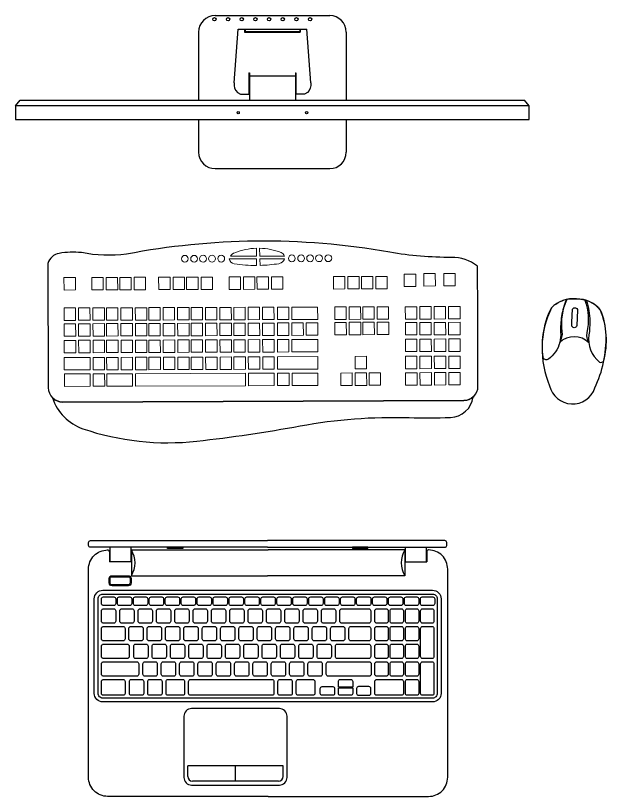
# Model space of a CAD drawing. Header units: millimetres. Extents: x 333458 to 334656, y 233246 to 234065.
# Drawn here: x 333458 to 334077, y 233247 to 234064 of the extents above; entities that cross this region are included whole.
import ezdxf

# ---------------------------------------------------------------- set-up
doc = ezdxf.new("R2010")
doc.units = ezdxf.units.MM

# ---------------------------------------------------------------- blocks, each defined once
blk = doc.blocks.new('Dell S2340T 23-Inch 10-point Multi-Touch Monitor')
at = {"color": 0}
for p, q in [((-40.1, -70.4), (-35.99, -14.31)), ((-29.18, -14.31), (-29.18, -17.17)), ((-28.61, -14.31), (-28.61, -16.59)), ((28.61, -14.31), (28.61, -16.59)), ((29.18, -14.31), (29.18, -17.17)), ((40.1, -70.4), (35.99, -14.31)), ((-77.25, -17.17), (-77.25, -88.7)), ((77.25, -17.17), (77.25, -88.7)), ((-24.61, -60.08), (-24.61, -82.1)), ((-24.61, -60.08), (-24.03, -60.08)), ((-24.03, -60.08), (-24.03, -88.7)), ((-24.03, -62.95), (24.03, -62.95)), ((24.03, -60.08), (24.03, -88.7)), ((24.03, -60.08), (24.61, -60.08)), ((24.61, -60.08), (24.61, -82.1)), ((-268.95, -94.42), (-264.15, -88.7)), ((-264.15, -88.7), (264.15, -88.7)), ((268.95, -94.42), (264.15, -88.7)), ((-77.25, -108.72), (-77.25, -143.06)), ((77.25, -108.72), (77.25, -143.06))]:
    blk.add_line(p, q, dxfattribs=at)
for points in [[(-60.08, 0), (60.08, 0)], [(-35.99, -14.31), (35.99, -14.31)], [(-29.18, -17.17), (29.18, -17.17)], [(-28.61, -16.59), (28.61, -16.59)], [(-268.95, -108.72), (268.95, -108.72), (268.95, -94.42), (-268.95, -94.42), (-268.95, -108.72)], [(-60.08, -160.23), (60.08, -160.23)]]:
    blk.add_lwpolyline(points, dxfattribs=at)
for points in [[(-40.1, -70.4, 0.263666), (-36.56, -80.43), (-33.57, -82.1), (-24.61, -82.1)], [(40.1, -70.4, -0.263666), (36.56, -80.43), (33.57, -82.1), (24.61, -82.1)]]:
    blk.add_lwpolyline(points, format="xyb", dxfattribs=at)
for centre, radius in [((-60.71, -3.79), 1.73), ((-46.41, -3.79), 1.73), ((-32.1, -3.79), 1.73), ((-17.8, -3.79), 1.73), ((-3.49, -3.79), 1.73), ((10.81, -3.79), 1.73), ((25.12, -3.79), 1.73), ((39.43, -3.79), 1.73), ((-35.81, -101.57), 1.14), ((35.81, -101.57), 1.14)]:
    blk.add_circle(centre, radius, dxfattribs=at)
for centre, start, end in [((-60.08, -17.17), 90, 180), ((60.08, -17.17), 0, 90), ((-60.08, -143.06), 180, 270), ((60.08, -143.06), 270, 0)]:
    blk.add_arc(centre, 17.17, start, end, dxfattribs=at)
blk = doc.blocks.new('keyboard_top')
at = {"color": 0}
for points in [[(232.69, -75.85), (232.51, -26.06, 0.165941), (205.23, -16.99, -0.04592), (140.56, -11.55, 0.046884), (0, 0, 0.043941), (-135.11, -13.61, -0.081459), (-182.32, -11.98, 0.073722), (-205.64, -12.82, 0.278236), (-217.5, -23.34), (-217.02, -153.58, 0.414214), (-202.01, -168.49), (218.06, -166.95, 0.414214), (232.97, -151.93)], [(218.06, -166.95), (-202.01, -168.49, -0.198912), (-212.6, -164.15, 0.237087), (-180.85, -196.41, 0.110077), (-61.49, -209.41, 0.017919), (46.82, -193.42, -0.053396), (160.8, -184.77, 0.017301), (204.15, -184.61, 0.36209), (228.02, -163.11, -0.184401), (218.06, -166.95)]]:
    blk.add_lwpolyline(points, format="xyb", close=True, dxfattribs=at)
at = {"color": 0, "lineweight": 0}
for points in [[(-26.35, -15.86, -0.157731), (-21.73, -12.05, -0.08747), (0.94, -7.41, -0.08747)], [(4.33, -7.41, -0.086643), (26.82, -11.88, -0.237073), (30.24, -15.66)], [(1.01, -25.42, -0.037715), (-22.26, -23.74, -0.328345), (-27.53, -18.51)], [(30.31, -18.43, -0.11266), (29.22, -20.71, -0.188542), (24.29, -23.57, -0.031584), (4.83, -25.36, -0.031584)]]:
    blk.add_lwpolyline(points, format="xyb", dxfattribs=at)
for points in [[(0.94, -7.41), (0.97, -15.76)], [(4.33, -7.41), (4.56, -15.75)], [(-26.35, -15.86), (0.97, -15.76)], [(4.56, -15.75), (30.25, -15.66)], [(-27.53, -18.51), (0.98, -18.47)], [(0.98, -18.47), (1.01, -25.42)], [(4.64, -18.46), (30.31, -18.43)], [(4.64, -18.46), (4.83, -25.36)], [(-200.57, -38.14), (-188.57, -38.1)], [(-200.57, -38.14), (-200.52, -51.14)], [(-188.57, -38.1), (-188.52, -51.1)], [(-171.48, -38.03), (-159.48, -37.99)], [(-171.48, -38.03), (-171.44, -51.03)], [(-159.48, -37.99), (-159.44, -50.99)], [(-156.4, -37.98), (-144.4, -37.93)], [(-156.4, -37.98), (-156.35, -50.98)], [(-144.4, -37.93), (-144.35, -50.93)], [(-142.19, -37.93), (-130.19, -37.88)], [(-142.19, -37.93), (-142.15, -50.93)], [(-130.19, -37.88), (-130.15, -50.88)], [(-127.11, -37.87), (-115.11, -37.83)], [(-127.11, -37.87), (-127.06, -50.87)], [(-115.11, -37.83), (-115.06, -50.83)], [(-101.46, -37.78), (-89.46, -37.73)], [(-101.46, -37.78), (-101.42, -50.78)], [(-89.46, -37.73), (-89.42, -50.73)], [(-86.38, -37.72), (-74.38, -37.68)], [(-86.38, -37.72), (-86.33, -50.72)], [(-74.38, -37.68), (-74.33, -50.68)], [(-72.17, -37.67), (-60.17, -37.62)], [(-72.17, -37.67), (-72.13, -50.67)], [(-60.17, -37.62), (-60.13, -50.62)], [(-57.09, -37.61), (-45.09, -37.57)], [(-57.09, -37.61), (-57.04, -50.61)], [(-45.09, -37.57), (-45.04, -50.57)], [(-27.77, -37.51), (-15.77, -37.46)], [(-27.77, -37.51), (-27.73, -50.51)], [(-15.77, -37.46), (-15.73, -50.46)], [(-12.69, -37.45), (-0.69, -37.41)], [(-12.69, -37.45), (-12.64, -50.45)], [(-0.69, -37.41), (-0.64, -50.41)], [(1.52, -37.4), (13.52, -37.35)], [(1.52, -37.4), (1.56, -50.4)], [(13.52, -37.35), (13.56, -50.35)], [(16.6, -37.34), (28.6, -37.3)], [(16.6, -37.34), (16.65, -50.34)], [(28.6, -37.3), (28.65, -50.3)], [(81.55, -37.1), (93.55, -37.06)], [(81.55, -37.1), (81.6, -50.1)], [(93.55, -37.06), (93.6, -50.06)], [(96.64, -37.05), (108.64, -37.01)], [(96.64, -37.05), (96.69, -50.05)], [(108.64, -37.01), (108.69, -50.01)], [(110.84, -37), (122.84, -36.95)], [(110.84, -37), (110.89, -50)], [(122.84, -36.95), (122.89, -49.95)], [(125.93, -36.94), (137.93, -36.9)], [(125.93, -36.94), (125.98, -49.94)], [(137.93, -36.9), (137.98, -49.9)], [(155.76, -34.62), (167.76, -34.58)], [(155.76, -34.62), (155.81, -47.62)], [(167.76, -34.58), (167.81, -47.58)], [(176.28, -33.99), (188.28, -33.95)], [(176.28, -33.99), (176.33, -46.99)], [(188.28, -33.95), (188.33, -46.95)], [(197.16, -33.9), (209.16, -33.85)], [(197.16, -33.9), (197.21, -46.9)], [(209.16, -33.85), (209.21, -46.85)], [(155.81, -47.62), (167.81, -47.58)], [(176.33, -46.99), (188.33, -46.95)], [(197.21, -46.9), (209.21, -46.85)], [(-200.52, -51.14), (-188.52, -51.1)], [(-171.44, -51.03), (-159.44, -50.99)], [(-156.35, -50.98), (-144.35, -50.93)], [(-142.15, -50.93), (-130.15, -50.88)], [(-127.06, -50.87), (-115.06, -50.83)], [(-101.42, -50.78), (-89.42, -50.73)], [(-86.33, -50.72), (-74.33, -50.68)], [(-72.13, -50.67), (-60.13, -50.62)], [(-57.04, -50.61), (-45.04, -50.57)], [(-27.73, -50.51), (-15.73, -50.46)], [(-12.64, -50.45), (-0.64, -50.41)], [(1.56, -50.4), (13.56, -50.35)], [(16.65, -50.34), (28.65, -50.3)], [(81.6, -50.1), (93.6, -50.06)], [(96.69, -50.05), (108.69, -50.01)], [(110.89, -50), (122.89, -49.95)], [(125.98, -49.94), (137.98, -49.9)], [(-200.46, -69.95), (-188.46, -69.91)], [(-200.46, -69.95), (-200.41, -82.95)], [(-188.46, -69.91), (-188.41, -82.91)], [(-185.37, -69.9), (-173.37, -69.85)], [(-185.37, -69.9), (-185.32, -82.9)], [(-173.37, -69.85), (-173.32, -82.85)], [(-170.28, -69.84), (-158.28, -69.8)], [(-170.28, -69.84), (-170.23, -82.84)], [(-158.28, -69.8), (-158.23, -82.8)], [(-156.08, -69.79), (-144.08, -69.75)], [(-156.08, -69.79), (-156.03, -82.79)], [(-144.08, -69.75), (-144.03, -82.75)], [(-140.99, -69.74), (-128.99, -69.69)], [(-140.99, -69.74), (-140.94, -82.74)], [(-128.99, -69.69), (-128.94, -82.69)], [(-125.9, -69.68), (-113.9, -69.64)], [(-125.9, -69.68), (-125.85, -82.68)], [(-113.9, -69.64), (-113.85, -82.64)], [(-111.81, -69.63), (-99.81, -69.59)], [(-111.81, -69.63), (-111.77, -82.63)], [(-99.81, -69.59), (-99.77, -82.59)], [(-96.73, -69.57), (-84.73, -69.53)], [(-96.73, -69.57), (-96.68, -82.57)], [(-84.73, -69.53), (-84.68, -82.53)], [(-81.64, -69.52), (-69.64, -69.47)], [(-81.64, -69.52), (-81.59, -82.52)], [(-69.64, -69.47), (-69.59, -82.47)], [(-67.52, -69.47), (-55.52, -69.42)], [(-67.52, -69.47), (-67.47, -82.47)], [(-55.52, -69.42), (-55.47, -82.42)], [(-52.43, -69.41), (-40.43, -69.37)], [(-52.43, -69.41), (-52.38, -82.41)], [(-40.43, -69.37), (-40.38, -82.37)], [(-37.34, -69.36), (-25.34, -69.31)], [(-37.34, -69.36), (-37.3, -82.36)], [(-25.34, -69.31), (-25.3, -82.31)], [(-22.84, -69.3), (-10.84, -69.26)], [(-22.84, -69.3), (-22.79, -82.3)], [(-10.84, -69.26), (-10.79, -82.26)], [(-7.75, -69.25), (4.25, -69.2)], [(-7.75, -69.25), (-7.7, -82.25)], [(4.25, -69.2), (4.3, -82.2)], [(7.34, -69.19), (19.34, -69.15)], [(7.34, -69.19), (7.38, -82.19)], [(19.34, -69.15), (19.38, -82.15)], [(22.89, -69.14), (34.89, -69.09)], [(22.89, -69.14), (22.93, -82.14)], [(34.89, -69.09), (34.93, -82.09)], [(37.97, -69.08), (65.06, -68.98)], [(37.97, -69.08), (38.02, -82.08)], [(65.06, -68.98), (65.11, -81.98)], [(83, -68.92), (95, -68.87)], [(83, -68.92), (83.05, -81.91)], [(95, -68.87), (95.05, -81.87)], [(98.09, -68.86), (110.09, -68.82)], [(98.09, -68.86), (98.14, -81.86)], [(110.09, -68.82), (110.14, -81.82)], [(112.29, -68.81), (124.29, -68.76)], [(112.29, -68.81), (112.34, -81.81)], [(124.29, -68.76), (124.34, -81.76)], [(127.38, -68.75), (139.38, -68.71)], [(127.38, -68.75), (127.43, -81.75)], [(139.38, -68.71), (139.43, -81.71)], [(156.87, -68.64), (168.87, -68.6)], [(156.87, -68.64), (156.91, -81.64)], [(168.87, -68.6), (168.91, -81.6)], [(171.98, -68.59), (183.98, -68.54)], [(171.98, -68.59), (172.03, -81.59)], [(183.98, -68.54), (184.03, -81.54)], [(187.07, -68.53), (199.07, -68.49)], [(187.07, -68.53), (187.12, -81.53)], [(199.07, -68.49), (199.12, -81.49)], [(202.16, -68.48), (214.16, -68.43)], [(202.16, -68.48), (202.21, -81.48)], [(214.16, -68.43), (214.21, -81.43)], [(127.43, -81.75), (139.43, -81.71)], [(156.91, -81.64), (168.91, -81.6)], [(172.03, -81.59), (184.03, -81.54)], [(187.12, -81.53), (199.12, -81.49)], [(202.21, -81.48), (214.21, -81.43)], [(-200.41, -82.95), (-188.41, -82.91)], [(-200.39, -86.51), (-188.39, -86.47)], [(-200.39, -86.51), (-200.35, -99.51)], [(-188.39, -86.47), (-188.35, -99.47)], [(-185.32, -82.9), (-173.32, -82.85)], [(-185.31, -86.45), (-173.31, -86.41)], [(-185.31, -86.45), (-185.26, -99.45)], [(-173.31, -86.41), (-173.26, -99.41)], [(-170.23, -82.84), (-158.23, -82.8)], [(-170.22, -86.4), (-158.22, -86.36)], [(-170.22, -86.4), (-170.17, -99.4)], [(-158.22, -86.36), (-158.17, -99.36)], [(-156.03, -82.79), (-144.03, -82.75)], [(-156.02, -86.35), (-144.02, -86.3)], [(-156.02, -86.35), (-155.97, -99.35)], [(-144.02, -86.3), (-143.97, -99.3)], [(-140.94, -82.74), (-128.94, -82.69)], [(-140.93, -86.29), (-128.93, -86.25)], [(-140.93, -86.29), (-140.88, -99.29)], [(-128.93, -86.25), (-128.88, -99.25)], [(-125.85, -82.68), (-113.85, -82.64)], [(-125.84, -86.24), (-113.84, -86.19)], [(-125.84, -86.24), (-125.79, -99.24)], [(-113.84, -86.19), (-113.79, -99.19)], [(-111.77, -82.63), (-99.77, -82.59)], [(-111.75, -86.18), (-99.75, -86.14)], [(-111.75, -86.18), (-111.7, -99.18)], [(-99.75, -86.14), (-99.71, -99.14)], [(-96.68, -82.57), (-84.68, -82.53)], [(-96.66, -86.13), (-84.67, -86.09)], [(-96.66, -86.13), (-96.62, -99.13)], [(-84.67, -86.09), (-84.62, -99.09)], [(-81.59, -82.52), (-69.59, -82.47)], [(-81.58, -86.07), (-69.58, -86.03)], [(-81.58, -86.07), (-81.53, -99.07)], [(-69.58, -86.03), (-69.53, -99.03)], [(-67.47, -82.47), (-55.47, -82.42)], [(-67.46, -86.02), (-55.46, -85.98)], [(-67.46, -86.02), (-67.41, -99.02)], [(-55.46, -85.98), (-55.41, -98.98)], [(-52.38, -82.41), (-40.38, -82.37)], [(-52.37, -85.97), (-40.37, -85.92)], [(-52.37, -85.97), (-52.32, -98.97)], [(-40.37, -85.92), (-40.32, -98.92)], [(-37.3, -82.36), (-25.3, -82.31)], [(-37.28, -85.91), (-25.28, -85.87)], [(-37.28, -85.91), (-37.24, -98.91)], [(-25.28, -85.87), (-25.24, -98.87)], [(-22.79, -82.3), (-10.79, -82.26)], [(-22.78, -85.86), (-10.78, -85.81)], [(-22.78, -85.86), (-22.73, -98.86)], [(-10.78, -85.81), (-10.73, -98.81)], [(-7.7, -82.25), (4.3, -82.2)], [(-7.69, -85.8), (4.31, -85.76)], [(-7.69, -85.8), (-7.64, -98.8)], [(4.31, -85.76), (4.36, -98.76)], [(7.38, -82.19), (19.38, -82.15)], [(7.4, -85.75), (19.4, -85.7)], [(7.4, -85.75), (7.44, -98.75)], [(19.4, -85.7), (19.44, -98.7)], [(22.93, -82.14), (34.93, -82.09)], [(22.95, -85.69), (34.95, -85.65)], [(22.95, -85.69), (22.99, -98.69)], [(34.95, -85.65), (34.99, -98.65)], [(38.02, -82.08), (65.11, -81.98)], [(38.03, -85.64), (50.03, -85.59)], [(38.03, -85.64), (38.08, -98.64)], [(50.03, -85.59), (50.08, -98.59)], [(53.12, -85.58), (65.12, -85.54)], [(53.12, -85.58), (53.17, -98.58)], [(65.12, -85.54), (65.17, -98.54)], [(83.05, -81.91), (95.05, -81.87)], [(83.1, -85.04), (95.1, -85)], [(83.1, -85.04), (83.15, -98.04)], [(95.1, -85), (95.15, -98)], [(98.14, -81.86), (110.14, -81.82)], [(98.19, -84.99), (110.19, -84.94)], [(98.19, -84.99), (98.24, -97.99)], [(110.19, -84.94), (110.24, -97.94)], [(112.34, -81.81), (124.34, -81.76)], [(112.39, -84.93), (124.39, -84.89)], [(112.39, -84.93), (112.44, -97.93)], [(124.39, -84.89), (124.44, -97.89)], [(127.48, -84.88), (139.48, -84.83)], [(127.48, -84.88), (127.53, -97.88)], [(139.48, -84.83), (139.53, -97.83)], [(156.93, -85.2), (168.93, -85.16)], [(156.93, -85.2), (156.97, -98.2)], [(168.93, -85.16), (168.97, -98.16)], [(172.05, -85.14), (184.05, -85.1)], [(172.05, -85.14), (172.09, -98.14)], [(184.05, -85.1), (184.09, -98.1)], [(187.13, -85.09), (199.13, -85.04)], [(187.13, -85.09), (187.18, -98.09)], [(199.13, -85.04), (199.18, -98.04)], [(202.22, -85.03), (214.22, -84.99)], [(202.22, -85.03), (202.27, -98.03)], [(214.22, -84.99), (214.27, -97.99)], [(83.15, -98.04), (95.15, -98)], [(98.24, -97.99), (110.24, -97.94)], [(112.44, -97.93), (124.44, -97.89)], [(127.53, -97.88), (139.53, -97.83)], [(172.09, -98.14), (184.09, -98.1)], [(187.18, -98.09), (199.18, -98.04)], [(202.27, -98.03), (214.27, -97.99)], [(-200.35, -99.51), (-188.35, -99.47)], [(-200.33, -103.89), (-188.33, -103.85)], [(-200.33, -103.89), (-200.28, -116.89)], [(-188.33, -103.85), (-188.28, -116.85)], [(-185.26, -99.45), (-173.26, -99.41)], [(-185.24, -103.84), (-173.24, -103.79)], [(-185.24, -103.84), (-185.2, -116.84)], [(-173.24, -103.79), (-173.2, -116.79)], [(-170.17, -99.4), (-158.17, -99.36)], [(-170.16, -103.78), (-158.16, -103.74)], [(-170.16, -103.78), (-170.11, -116.78)], [(-158.16, -103.74), (-158.11, -116.74)], [(-155.97, -99.35), (-143.97, -99.3)], [(-155.95, -103.73), (-143.95, -103.69)], [(-155.95, -103.73), (-155.91, -116.73)], [(-143.95, -103.69), (-143.91, -116.69)], [(-140.88, -99.29), (-128.88, -99.25)], [(-140.87, -103.68), (-128.87, -103.63)], [(-140.87, -103.68), (-140.82, -116.68)], [(-128.87, -103.63), (-128.82, -116.63)], [(-125.79, -99.24), (-113.79, -99.19)], [(-125.78, -103.62), (-113.78, -103.58)], [(-125.78, -103.62), (-125.73, -116.62)], [(-113.78, -103.58), (-113.73, -116.58)], [(-111.7, -99.18), (-99.71, -99.14)], [(-111.69, -103.57), (-99.69, -103.53)], [(-111.69, -103.57), (-111.64, -116.57)], [(-99.69, -103.53), (-99.64, -116.53)], [(-96.62, -99.13), (-84.62, -99.09)], [(-96.6, -103.51), (-84.6, -103.47)], [(-96.6, -103.51), (-96.55, -116.51)], [(-84.6, -103.47), (-84.55, -116.47)], [(-81.53, -99.07), (-69.53, -99.03)], [(-81.51, -103.46), (-69.51, -103.41)], [(-81.51, -103.46), (-81.47, -116.46)], [(-69.51, -103.41), (-69.47, -116.41)], [(-67.41, -99.02), (-55.41, -98.98)], [(-67.39, -103.41), (-55.39, -103.36)], [(-67.39, -103.41), (-67.35, -116.41)], [(-55.39, -103.36), (-55.35, -116.36)], [(-52.32, -98.97), (-40.32, -98.92)], [(-52.31, -103.35), (-40.31, -103.31)], [(-52.31, -103.35), (-52.26, -116.35)], [(-40.31, -103.31), (-40.26, -116.31)], [(-37.24, -98.91), (-25.24, -98.87)], [(-37.22, -103.3), (-25.22, -103.25)], [(-37.22, -103.3), (-37.17, -116.3)], [(-25.22, -103.25), (-25.17, -116.25)], [(-22.73, -98.86), (-10.73, -98.81)], [(-22.71, -103.24), (-10.71, -103.2)], [(-22.71, -103.24), (-22.67, -116.24)], [(-10.71, -103.2), (-10.67, -116.2)], [(-7.64, -98.8), (4.36, -98.76)], [(-7.63, -103.19), (4.37, -103.14)], [(-7.63, -103.19), (-7.58, -116.19)], [(4.37, -103.14), (4.42, -116.14)], [(7.44, -98.75), (19.44, -98.7)], [(7.46, -103.13), (19.46, -103.09)], [(7.46, -103.13), (7.51, -116.13)], [(19.46, -103.09), (19.51, -116.09)], [(22.99, -98.69), (34.99, -98.65)], [(23.01, -103.08), (35.01, -103.03)], [(23.01, -103.08), (23.06, -116.08)], [(35.01, -103.03), (35.06, -116.03)], [(38.08, -98.64), (50.08, -98.59)], [(38.1, -103.02), (65.19, -102.92)], [(38.1, -103.02), (38.15, -116.02)], [(53.17, -98.58), (65.17, -98.54)], [(65.19, -102.92), (65.23, -115.92)], [(156.97, -98.2), (168.97, -98.16)], [(156.99, -102.58), (168.99, -102.54)], [(156.99, -102.58), (157.04, -115.58)], [(168.99, -102.54), (169.04, -115.54)], [(172.11, -102.53), (184.11, -102.48)], [(172.11, -102.53), (172.16, -115.53)], [(184.11, -102.48), (184.16, -115.48)], [(187.2, -102.47), (199.2, -102.43)], [(187.2, -102.47), (187.24, -115.47)], [(199.2, -102.43), (199.24, -115.43)], [(202.28, -102.42), (214.28, -102.37)], [(202.28, -102.42), (202.33, -115.42)], [(214.28, -102.37), (214.33, -115.37)], [(-200.28, -116.89), (-188.28, -116.85)], [(-200.26, -121.9), (-173.18, -121.8)], [(-200.26, -121.9), (-200.22, -134.9)], [(-185.2, -116.84), (-173.2, -116.79)], [(-173.18, -121.8), (-173.13, -134.8)], [(-170.11, -116.78), (-158.11, -116.74)], [(-170.09, -121.79), (-158.09, -121.74)], [(-170.09, -121.79), (-170.04, -134.79)], [(-158.09, -121.74), (-158.04, -134.74)], [(-155.91, -116.73), (-143.91, -116.69)], [(-155.89, -121.74), (-143.89, -121.69)], [(-155.89, -121.74), (-155.84, -134.74)], [(-143.89, -121.69), (-143.84, -134.69)], [(-140.82, -116.68), (-128.82, -116.63)], [(-140.8, -121.68), (-128.8, -121.64)], [(-140.8, -121.68), (-140.75, -134.68)], [(-128.8, -121.64), (-128.75, -134.64)], [(-125.73, -116.62), (-113.73, -116.58)], [(-125.71, -121.63), (-113.71, -121.58)], [(-125.71, -121.63), (-125.66, -134.63)], [(-113.71, -121.58), (-113.66, -134.58)], [(-111.64, -116.57), (-99.64, -116.53)], [(-111.62, -121.57), (-99.62, -121.53)], [(-111.62, -121.57), (-111.58, -134.57)], [(-99.62, -121.53), (-99.58, -134.53)], [(-96.55, -116.51), (-84.55, -116.47)], [(-96.54, -121.52), (-84.54, -121.47)], [(-96.54, -121.52), (-96.49, -134.52)], [(-84.54, -121.47), (-84.49, -134.47)], [(-81.47, -116.46), (-69.47, -116.41)], [(-81.45, -121.46), (-69.45, -121.42)], [(-81.45, -121.46), (-81.4, -134.46)], [(-69.45, -121.42), (-69.4, -134.42)], [(-67.35, -116.41), (-55.35, -116.36)], [(-67.33, -121.41), (-55.33, -121.37)], [(-67.33, -121.41), (-67.28, -134.41)], [(-55.33, -121.37), (-55.28, -134.37)], [(-52.26, -116.35), (-40.26, -116.31)], [(-52.24, -121.36), (-40.24, -121.31)], [(-52.24, -121.36), (-52.19, -134.36)], [(-40.24, -121.31), (-40.19, -134.31)], [(-37.17, -116.3), (-25.17, -116.25)], [(-37.15, -121.3), (-25.15, -121.26)], [(-37.15, -121.3), (-37.11, -134.3)], [(-25.15, -121.26), (-25.11, -134.26)], [(-22.67, -116.24), (-10.67, -116.2)], [(-22.65, -121.25), (-10.65, -121.2)], [(-22.65, -121.25), (-22.6, -134.25)], [(-10.65, -121.2), (-10.6, -134.2)], [(-7.58, -116.19), (4.42, -116.14)], [(-7.56, -121.19), (4.44, -121.15)], [(-7.56, -121.19), (-7.51, -134.19)], [(4.44, -121.15), (4.49, -134.15)], [(7.51, -116.13), (19.51, -116.09)], [(7.53, -121.14), (19.53, -121.09)], [(7.53, -121.14), (7.57, -134.14)], [(19.53, -121.09), (19.57, -134.09)], [(23.06, -116.08), (35.06, -116.03)], [(23.08, -121.08), (65.25, -120.93)], [(23.08, -121.08), (23.12, -134.08)], [(38.15, -116.02), (65.23, -115.92)], [(65.25, -120.93), (65.3, -133.93)], [(104.32, -120.63), (116.32, -120.59)], [(104.32, -120.63), (104.37, -133.63)], [(116.32, -120.59), (116.37, -133.59)], [(157.04, -115.58), (169.04, -115.54)], [(157.06, -120.59), (169.06, -120.55)], [(157.06, -120.59), (157.1, -133.59)], [(169.06, -120.55), (169.1, -133.54)], [(172.16, -115.53), (184.16, -115.48)], [(172.17, -120.53), (184.17, -120.49)], [(172.17, -120.53), (172.22, -133.53)], [(184.17, -120.49), (184.22, -133.49)], [(187.24, -115.47), (199.24, -115.43)], [(187.26, -120.48), (199.26, -120.43)], [(187.26, -120.48), (187.31, -133.48)], [(199.26, -120.43), (199.31, -133.43)], [(202.33, -115.42), (214.33, -115.37)], [(202.35, -120.42), (214.35, -120.38)], [(202.35, -120.42), (202.4, -133.42)], [(214.35, -120.38), (214.4, -133.38)], [(-200.22, -134.9), (-173.13, -134.8)], [(-200.2, -139.08), (-173.11, -138.98)], [(-173.11, -138.98), (-173.07, -151.98)], [(-170.04, -134.79), (-158.04, -134.74)], [(-170.03, -138.96), (-158.03, -138.92)], [(-170.03, -138.96), (-169.98, -151.96)], [(-158.03, -138.92), (-157.98, -151.92)], [(-155.84, -134.74), (-143.84, -134.69)], [(-155.82, -138.91), (-128.74, -138.81)], [(-155.82, -138.91), (-155.78, -151.91)], [(-140.75, -134.68), (-128.75, -134.64)], [(-128.74, -138.81), (-128.69, -151.81)], [(-125.66, -134.63), (-113.66, -134.58)], [(-125.65, -138.8), (-10.59, -138.38)], [(-125.65, -138.8), (-125.6, -151.8)], [(-111.58, -134.57), (-99.58, -134.53)], [(-96.49, -134.52), (-84.49, -134.47)], [(-81.4, -134.46), (-69.4, -134.42)], [(-67.28, -134.41), (-55.28, -134.37)], [(-52.19, -134.36), (-40.19, -134.31)], [(-37.11, -134.3), (-25.11, -134.26)], [(-22.6, -134.25), (-10.6, -134.2)], [(-10.59, -138.38), (-10.54, -151.38)], [(-7.51, -134.19), (4.49, -134.15)], [(-7.5, -138.37), (19.59, -138.27)], [(-7.5, -138.37), (-7.45, -151.37)], [(7.57, -134.14), (19.57, -134.09)], [(19.59, -138.27), (19.64, -151.27)], [(23.12, -134.08), (65.3, -133.93)], [(23.14, -138.26), (35.14, -138.21)], [(23.14, -138.26), (23.19, -151.26)], [(35.14, -138.21), (35.19, -151.21)], [(38.23, -138.2), (65.31, -138.1)], [(38.23, -138.2), (38.27, -151.2)], [(65.31, -138.1), (65.36, -151.1)], [(89.3, -138.07), (101.3, -138.03)], [(89.3, -138.07), (89.34, -151.07)], [(101.3, -138.03), (101.34, -151.03)], [(104.37, -133.63), (116.37, -133.59)], [(104.38, -138.02), (116.38, -137.97)], [(104.38, -138.02), (104.43, -151.02)], [(116.38, -137.97), (116.43, -150.97)], [(118.89, -137.96), (130.89, -137.92)], [(118.89, -137.96), (118.94, -150.96)], [(130.89, -137.92), (130.94, -150.92)], [(157.1, -133.59), (169.1, -133.54)], [(157.12, -137.77), (169.12, -137.72)], [(157.12, -137.77), (157.17, -150.77)], [(169.12, -137.72), (169.17, -150.72)], [(172.22, -133.53), (184.22, -133.49)], [(172.24, -137.71), (184.24, -137.67)], [(172.24, -137.71), (172.29, -150.71)], [(184.24, -137.67), (184.29, -150.67)], [(187.31, -133.48), (199.31, -133.43)], [(187.33, -137.65), (199.33, -137.61)], [(187.33, -137.65), (187.37, -150.65)], [(199.33, -137.61), (199.37, -150.61)], [(202.4, -133.42), (214.4, -133.38)], [(202.41, -137.6), (214.41, -137.56)], [(202.41, -137.6), (202.46, -150.6)], [(214.41, -137.56), (214.46, -150.56)], [(-200.2, -139.08), (-200.15, -152.08)], [(-200.15, -152.08), (-173.07, -151.98)], [(-169.98, -151.96), (-157.98, -151.92)], [(-155.78, -151.91), (-128.69, -151.81)], [(-125.6, -151.8), (-10.54, -151.38)], [(-7.45, -151.37), (19.64, -151.27)], [(23.19, -151.26), (35.19, -151.21)], [(38.27, -151.2), (65.36, -151.1)], [(89.34, -151.07), (101.34, -151.03)], [(104.43, -151.02), (116.43, -150.97)], [(118.94, -150.96), (130.94, -150.92)], [(157.17, -150.77), (169.17, -150.72)], [(172.29, -150.71), (184.29, -150.67)], [(187.37, -150.65), (199.37, -150.61)], [(202.46, -150.6), (214.46, -150.56)]]:
    blk.add_lwpolyline(points, dxfattribs=at)
for centre in [(-74.03, -18.43), (-64.35, -18.4), (-54.96, -18.36), (-45.57, -18.33), (-35.88, -18.29), (38.07, -18.02), (47.75, -17.99), (57.14, -17.95), (66.53, -17.92), (76.21, -17.88)]:
    blk.add_circle(centre, 3.55, dxfattribs=at)
blk = doc.blocks.new('Laptop_2_top cad-block.com')
at = {"color": 0}
for points in [[(-0.5, 260.8), (-186.07, 260.8, -0.414214), (-188.07, 262.8), (-188.07, 265.8, -0.414214), (-186.07, 267.8), (-0.5, 267.8)], [(-0.5, 260.8), (185.07, 260.8, 0.414214), (187.07, 262.8), (187.07, 265.8, 0.414214), (185.07, 267.8), (-0.5, 267.8)], [(0, 0), (-168.07, 0, -0.414214), (-188.07, 20), (-188.07, 238, -0.414214), (-168.07, 258)], [(0, 0), (168.07, 0, 0.414214), (188.07, 20), (188.07, 238, 0.414214), (168.07, 258)], [(73.62, 114.64), (73.62, 120.39, -0.414214), (75.62, 122.39), (86.62, 122.39, -0.414214), (88.62, 120.39), (88.62, 114.64)], [(88.62, 113.64), (88.62, 107.89, -0.414214), (86.62, 105.89), (75.62, 105.89, -0.414214), (73.62, 107.89), (73.62, 113.64)]]:
    blk.add_lwpolyline(points, format="xyb", dxfattribs=at)
for points in [[(-166.14, 256), (-166.14, 245.46)], [(-165.64, 260.8), (-165.64, 245.46)], [(-143.64, 260.8), (-143.64, 245.46)], [(-143.14, 258), (0, 258)], [(-143.14, 258), (-143.14, 245.46)], [(143.14, 258), (0, 258)], [(143.14, 258), (143.14, 245.46)], [(143.64, 260.8), (143.64, 245.46)], [(165.64, 260.8), (165.64, 245.46)], [(166.14, 256), (166.14, 245.46)], [(-143.14, 245.46), (-166.14, 245.46)], [(-143.14, 245.46), (-143.14, 231.07)], [(143.14, 245.46), (166.14, 245.46)], [(143.14, 245.46), (143.14, 231.07)], [(-143.14, 231.07), (-0.5, 231.07)], [(0, 231.07), (-0.5, 231.07)], [(143.14, 231.07), (0.5, 231.07)], [(73.62, 114.64), (88.62, 114.64)], [(73.62, 113.64), (88.62, 113.64)], [(15.78, 31.89), (-84.22, 31.89)], [(-84.22, 20.89), (-84.22, 31.89)], [(-34.22, 15.89), (-34.22, 31.89)], [(15.78, 20.89), (15.78, 31.89)], [(10.78, 15.89), (-79.22, 15.89)]]:
    blk.add_lwpolyline(points, dxfattribs=at)
for points in [[(-105.46, 260.8), (-89.38, 260.8), (-89.38, 259.45), (-105.46, 259.45)], [(104.46, 260.8), (88.38, 260.8), (88.38, 259.45), (104.46, 259.45)]]:
    blk.add_lwpolyline(points, close=True, dxfattribs=at)
for points in [[(-163.49, 231.07), (-146.49, 231.07, -0.414214), (-143.49, 228.07), (-143.49, 223.47, -0.414214), (-146.49, 220.47), (-163.49, 220.47, -0.414214), (-166.49, 223.47), (-166.49, 228.07, -0.414214)], [(-163.49, 230.07), (-146.49, 230.07, -0.414214), (-144.49, 228.07), (-144.49, 223.47, -0.414214), (-146.49, 221.47), (-163.49, 221.47, -0.414214), (-165.49, 223.47), (-165.49, 228.07, -0.414214)], [(172.21, 98.89), (-173.03, 98.89, -0.414214), (-182.03, 107.89), (-182.03, 206.89, -0.414214), (-173.03, 215.89), (172.21, 215.89, -0.414214), (181.21, 206.89), (181.21, 107.89, -0.414214)], [(172.21, 102.89), (-173.03, 102.89, -0.414214), (-178.03, 107.89), (-178.03, 206.89, -0.414214), (-173.03, 211.89), (172.21, 211.89, -0.414214), (177.21, 206.89), (177.21, 107.89, -0.414214)], [(-172.53, 208.89), (-161.53, 208.89, -0.414214), (-159.53, 206.89), (-159.53, 201.89, -0.414214), (-161.53, 199.89), (-172.53, 199.89, -0.414214), (-174.53, 201.89), (-174.53, 206.89, -0.414214)], [(-155.83, 208.89), (-144.83, 208.89, -0.414214), (-142.83, 206.89), (-142.83, 201.89, -0.414214), (-144.83, 199.89), (-155.83, 199.89, -0.414214), (-157.83, 201.89), (-157.83, 206.89, -0.414214)], [(-139.13, 208.89), (-128.13, 208.89, -0.414214), (-126.13, 206.89), (-126.13, 201.89, -0.414214), (-128.13, 199.89), (-139.13, 199.89, -0.414214), (-141.13, 201.89), (-141.13, 206.89, -0.414214)], [(-122.43, 208.89), (-111.43, 208.89, -0.414214), (-109.43, 206.89), (-109.43, 201.89, -0.414214), (-111.43, 199.89), (-122.43, 199.89, -0.414214), (-124.43, 201.89), (-124.43, 206.89, -0.414214)], [(-105.73, 208.89), (-94.73, 208.89, -0.414214), (-92.73, 206.89), (-92.73, 201.89, -0.414214), (-94.73, 199.89), (-105.73, 199.89, -0.414214), (-107.73, 201.89), (-107.73, 206.89, -0.414214)], [(-89.03, 208.89), (-78.03, 208.89, -0.414214), (-76.03, 206.89), (-76.03, 201.89, -0.414214), (-78.03, 199.89), (-89.03, 199.89, -0.414214), (-91.03, 201.89), (-91.03, 206.89, -0.414214)], [(-72.33, 208.89), (-61.33, 208.89, -0.414214), (-59.33, 206.89), (-59.33, 201.89, -0.414214), (-61.33, 199.89), (-72.33, 199.89, -0.414214), (-74.33, 201.89), (-74.33, 206.89, -0.414214)], [(-55.63, 208.89), (-44.63, 208.89, -0.414214), (-42.63, 206.89), (-42.63, 201.89, -0.414214), (-44.63, 199.89), (-55.63, 199.89, -0.414214), (-57.63, 201.89), (-57.63, 206.89, -0.414214)], [(-38.93, 208.89), (-27.93, 208.89, -0.414214), (-25.93, 206.89), (-25.93, 201.89, -0.414214), (-27.93, 199.89), (-38.93, 199.89, -0.414214), (-40.93, 201.89), (-40.93, 206.89, -0.414214)], [(-22.23, 208.89), (-11.23, 208.89, -0.414214), (-9.23, 206.89), (-9.23, 201.89, -0.414214), (-11.23, 199.89), (-22.23, 199.89, -0.414214), (-24.23, 201.89), (-24.23, 206.89, -0.414214)], [(-5.53, 208.89), (5.47, 208.89, -0.414214), (7.47, 206.89), (7.47, 201.89, -0.414214), (5.47, 199.89), (-5.53, 199.89, -0.414214), (-7.53, 201.89), (-7.53, 206.89, -0.414214)], [(11.17, 208.89), (22.17, 208.89, -0.414214), (24.17, 206.89), (24.17, 201.89, -0.414214), (22.17, 199.89), (11.17, 199.89, -0.414214), (9.17, 201.89), (9.17, 206.89, -0.414214)], [(27.87, 208.89), (38.87, 208.89, -0.414214), (40.87, 206.89), (40.87, 201.89, -0.414214), (38.87, 199.89), (27.87, 199.89, -0.414214), (25.87, 201.89), (25.87, 206.89, -0.414214)], [(44.57, 208.89), (55.57, 208.89, -0.414214), (57.57, 206.89), (57.57, 201.89, -0.414214), (55.57, 199.89), (44.57, 199.89, -0.414214), (42.57, 201.89), (42.57, 206.89, -0.414214)], [(61.27, 208.89), (72.27, 208.89, -0.414214), (74.27, 206.89), (74.27, 201.89, -0.414214), (72.27, 199.89), (61.27, 199.89, -0.414214), (59.27, 201.89), (59.27, 206.89, -0.414214)], [(77.97, 208.89), (88.97, 208.89, -0.414214), (90.97, 206.89), (90.97, 201.89, -0.414214), (88.97, 199.89), (77.97, 199.89, -0.414214), (75.97, 201.89), (75.97, 206.89, -0.414214)], [(94.67, 208.89), (105.67, 208.89, -0.414214), (107.67, 206.89), (107.67, 201.89, -0.414214), (105.67, 199.89), (94.67, 199.89, -0.414214), (92.67, 201.89), (92.67, 206.89, -0.414214)], [(111.37, 208.89), (122.37, 208.89, -0.414214), (124.37, 206.89), (124.37, 201.89, -0.414214), (122.37, 199.89), (111.37, 199.89, -0.414214), (109.37, 201.89), (109.37, 206.89, -0.414214)], [(128.07, 208.89), (139.07, 208.89, -0.414214), (141.07, 206.89), (141.07, 201.89, -0.414214), (139.07, 199.89), (128.07, 199.89, -0.414214), (126.07, 201.89), (126.07, 206.89, -0.414214)], [(144.77, 208.89), (155.77, 208.89, -0.414214), (157.77, 206.89), (157.77, 201.89, -0.414214), (155.77, 199.89), (144.77, 199.89, -0.414214), (142.77, 201.89), (142.77, 206.89, -0.414214)], [(161.47, 208.89), (172.47, 208.89, -0.414214), (174.47, 206.89), (174.47, 201.89, -0.414214), (172.47, 199.89), (161.47, 199.89, -0.414214), (159.47, 201.89), (159.47, 206.89, -0.414214)], [(-172.53, 196.39), (-161.53, 196.39, -0.414214), (-159.53, 194.39), (-159.53, 183.39, -0.414214), (-161.53, 181.39), (-172.53, 181.39, -0.414214), (-174.53, 183.39), (-174.53, 194.39, -0.414214)], [(-153.33, 196.39), (-142.33, 196.39, -0.414214), (-140.33, 194.39), (-140.33, 183.39, -0.414214), (-142.33, 181.39), (-153.33, 181.39, -0.414214), (-155.33, 183.39), (-155.33, 194.39, -0.414214)], [(-134.13, 196.39), (-123.13, 196.39, -0.414214), (-121.13, 194.39), (-121.13, 183.39, -0.414214), (-123.13, 181.39), (-134.13, 181.39, -0.414214), (-136.13, 183.39), (-136.13, 194.39, -0.414214)], [(-114.93, 196.39), (-103.93, 196.39, -0.414214), (-101.93, 194.39), (-101.93, 183.39, -0.414214), (-103.93, 181.39), (-114.93, 181.39, -0.414214), (-116.93, 183.39), (-116.93, 194.39, -0.414214)], [(-95.73, 196.39), (-84.73, 196.39, -0.414214), (-82.73, 194.39), (-82.73, 183.39, -0.414214), (-84.73, 181.39), (-95.73, 181.39, -0.414214), (-97.73, 183.39), (-97.73, 194.39, -0.414214)], [(-76.53, 196.39), (-65.53, 196.39, -0.414214), (-63.53, 194.39), (-63.53, 183.39, -0.414214), (-65.53, 181.39), (-76.53, 181.39, -0.414214), (-78.53, 183.39), (-78.53, 194.39, -0.414214)], [(-57.33, 196.39), (-46.33, 196.39, -0.414214), (-44.33, 194.39), (-44.33, 183.39, -0.414214), (-46.33, 181.39), (-57.33, 181.39, -0.414214), (-59.33, 183.39), (-59.33, 194.39, -0.414214)], [(-38.13, 196.39), (-27.13, 196.39, -0.414214), (-25.13, 194.39), (-25.13, 183.39, -0.414214), (-27.13, 181.39), (-38.13, 181.39, -0.414214), (-40.13, 183.39), (-40.13, 194.39, -0.414214)], [(-18.93, 196.39), (-7.93, 196.39, -0.414214), (-5.93, 194.39), (-5.93, 183.39, -0.414214), (-7.93, 181.39), (-18.93, 181.39, -0.414214), (-20.93, 183.39), (-20.93, 194.39, -0.414214)], [(0.27, 196.39), (11.27, 196.39, -0.414214), (13.27, 194.39), (13.27, 183.39, -0.414214), (11.27, 181.39), (0.27, 181.39, -0.414214), (-1.73, 183.39), (-1.73, 194.39, -0.414214)], [(19.47, 196.39), (30.47, 196.39, -0.414214), (32.47, 194.39), (32.47, 183.39, -0.414214), (30.47, 181.39), (19.47, 181.39, -0.414214), (17.47, 183.39), (17.47, 194.39, -0.414214)], [(38.67, 196.39), (49.67, 196.39, -0.414214), (51.67, 194.39), (51.67, 183.39, -0.414214), (49.67, 181.39), (38.67, 181.39, -0.414214), (36.67, 183.39), (36.67, 194.39, -0.414214)], [(57.87, 196.39), (68.87, 196.39, -0.414214), (70.87, 194.39), (70.87, 183.39, -0.414214), (68.87, 181.39), (57.87, 181.39, -0.414214), (55.87, 183.39), (55.87, 194.39, -0.414214)], [(77.07, 196.39), (105.48, 196.39, -0.414214), (107.48, 194.39), (107.48, 183.39, -0.414214), (105.48, 181.39), (77.07, 181.39, -0.414214), (75.07, 183.39), (75.07, 194.39, -0.414214)], [(113.71, 196.39), (123.71, 196.39, -0.414214), (125.71, 194.39), (125.71, 183.39, -0.414214), (123.71, 181.39), (113.71, 181.39, -0.414214), (111.71, 183.39), (111.71, 194.39, -0.414214)], [(129.71, 196.39), (139.71, 196.39, -0.414214), (141.71, 194.39), (141.71, 183.39, -0.414214), (139.71, 181.39), (129.71, 181.39, -0.414214), (127.71, 183.39), (127.71, 194.39, -0.414214)], [(145.71, 196.39), (155.71, 196.39, -0.414214), (157.71, 194.39), (157.71, 183.39, -0.414214), (155.71, 181.39), (145.71, 181.39, -0.414214), (143.71, 183.39), (143.71, 194.39, -0.414214)], [(161.71, 196.39), (171.71, 196.39, -0.414214), (173.71, 194.39), (173.71, 183.39, -0.414214), (171.71, 181.39), (161.71, 181.39, -0.414214), (159.71, 183.39), (159.71, 194.39, -0.414214)], [(-172.53, 177.89), (-151.73, 177.89, -0.414214), (-149.73, 175.89), (-149.73, 164.89, -0.414214), (-151.73, 162.89), (-172.53, 162.89, -0.414214), (-174.53, 164.89), (-174.53, 175.89, -0.414214)], [(-143.84, 177.89), (-132.84, 177.89, -0.414214), (-130.84, 175.89), (-130.84, 164.89, -0.414214), (-132.84, 162.89), (-143.84, 162.89, -0.414214), (-145.84, 164.89), (-145.84, 175.89, -0.414214)], [(-124.64, 177.89), (-113.64, 177.89, -0.414214), (-111.64, 175.89), (-111.64, 164.89, -0.414214), (-113.64, 162.89), (-124.64, 162.89, -0.414214), (-126.64, 164.89), (-126.64, 175.89, -0.414214)], [(-105.44, 177.89), (-94.44, 177.89, -0.414214), (-92.44, 175.89), (-92.44, 164.89, -0.414214), (-94.44, 162.89), (-105.44, 162.89, -0.414214), (-107.44, 164.89), (-107.44, 175.89, -0.414214)], [(-86.24, 177.89), (-75.24, 177.89, -0.414214), (-73.24, 175.89), (-73.24, 164.89, -0.414214), (-75.24, 162.89), (-86.24, 162.89, -0.414214), (-88.24, 164.89), (-88.24, 175.89, -0.414214)], [(-67.04, 177.89), (-56.04, 177.89, -0.414214), (-54.04, 175.89), (-54.04, 164.89, -0.414214), (-56.04, 162.89), (-67.04, 162.89, -0.414214), (-69.04, 164.89), (-69.04, 175.89, -0.414214)], [(-47.84, 177.89), (-36.84, 177.89, -0.414214), (-34.84, 175.89), (-34.84, 164.89, -0.414214), (-36.84, 162.89), (-47.84, 162.89, -0.414214), (-49.84, 164.89), (-49.84, 175.89, -0.414214)], [(-28.64, 177.89), (-17.64, 177.89, -0.414214), (-15.64, 175.89), (-15.64, 164.89, -0.414214), (-17.64, 162.89), (-28.64, 162.89, -0.414214), (-30.64, 164.89), (-30.64, 175.89, -0.414214)], [(-9.44, 177.89), (1.56, 177.89, -0.414214), (3.56, 175.89), (3.56, 164.89, -0.414214), (1.56, 162.89), (-9.44, 162.89, -0.414214), (-11.44, 164.89), (-11.44, 175.89, -0.414214)], [(9.76, 177.89), (20.76, 177.89, -0.414214), (22.76, 175.89), (22.76, 164.89, -0.414214), (20.76, 162.89), (9.76, 162.89, -0.414214), (7.76, 164.89), (7.76, 175.89, -0.414214)], [(28.96, 177.89), (39.96, 177.89, -0.414214), (41.96, 175.89), (41.96, 164.89, -0.414214), (39.96, 162.89), (28.96, 162.89, -0.414214), (26.96, 164.89), (26.96, 175.89, -0.414214)], [(48.16, 177.89), (59.16, 177.89, -0.414214), (61.16, 175.89), (61.16, 164.89, -0.414214), (59.16, 162.89), (48.16, 162.89, -0.414214), (46.16, 164.89), (46.16, 175.89, -0.414214)], [(67.36, 177.89), (78.36, 177.89, -0.414214), (80.36, 175.89), (80.36, 164.89, -0.414214), (78.36, 162.89), (67.36, 162.89, -0.414214), (65.36, 164.89), (65.36, 175.89, -0.414214)], [(86.56, 177.89), (105.48, 177.89, -0.414214), (107.48, 175.89), (107.48, 164.89, -0.414214), (105.48, 162.89), (86.56, 162.89, -0.414214), (84.56, 164.89), (84.56, 175.89, -0.414214)], [(113.71, 177.89), (123.71, 177.89, -0.414214), (125.71, 175.89), (125.71, 164.89, -0.414214), (123.71, 162.89), (113.71, 162.89, -0.414214), (111.71, 164.89), (111.71, 175.89, -0.414214)], [(129.71, 177.89), (139.71, 177.89, -0.414214), (141.71, 175.89), (141.71, 164.89, -0.414214), (139.71, 162.89), (129.71, 162.89, -0.414214), (127.71, 164.89), (127.71, 175.89, -0.414214)], [(145.71, 177.89), (155.71, 177.89, -0.414214), (157.71, 175.89), (157.71, 164.89, -0.414214), (155.71, 162.89), (145.71, 162.89, -0.414214), (143.71, 164.89), (143.71, 175.89, -0.414214)], [(161.71, 177.89), (171.71, 177.89, -0.414214), (173.71, 175.89), (173.71, 146.39, -0.414214), (171.71, 144.39), (161.71, 144.39, -0.414214), (159.71, 146.39), (159.71, 175.89, -0.414214)], [(-172.53, 159.39), (-147.53, 159.39, -0.414214), (-145.53, 157.39), (-145.53, 146.39, -0.414214), (-147.53, 144.39), (-172.53, 144.39, -0.414214), (-174.53, 146.39), (-174.53, 157.39, -0.414214)], [(-138.72, 159.39), (-127.72, 159.39, -0.414214), (-125.72, 157.39), (-125.72, 146.39, -0.414214), (-127.72, 144.39), (-138.72, 144.39, -0.414214), (-140.72, 146.39), (-140.72, 157.39, -0.414214)], [(-119.52, 159.39), (-108.52, 159.39, -0.414214), (-106.52, 157.39), (-106.52, 146.39, -0.414214), (-108.52, 144.39), (-119.52, 144.39, -0.414214), (-121.52, 146.39), (-121.52, 157.39, -0.414214)], [(-100.32, 159.39), (-89.32, 159.39, -0.414214), (-87.32, 157.39), (-87.32, 146.39, -0.414214), (-89.32, 144.39), (-100.32, 144.39, -0.414214), (-102.32, 146.39), (-102.32, 157.39, -0.414214)], [(-81.12, 159.39), (-70.12, 159.39, -0.414214), (-68.12, 157.39), (-68.12, 146.39, -0.414214), (-70.12, 144.39), (-81.12, 144.39, -0.414214), (-83.12, 146.39), (-83.12, 157.39, -0.414214)], [(-61.92, 159.39), (-50.92, 159.39, -0.414214), (-48.92, 157.39), (-48.92, 146.39, -0.414214), (-50.92, 144.39), (-61.92, 144.39, -0.414214), (-63.92, 146.39), (-63.92, 157.39, -0.414214)], [(-42.72, 159.39), (-31.72, 159.39, -0.414214), (-29.72, 157.39), (-29.72, 146.39, -0.414214), (-31.72, 144.39), (-42.72, 144.39, -0.414214), (-44.72, 146.39), (-44.72, 157.39, -0.414214)], [(-23.52, 159.39), (-12.52, 159.39, -0.414214), (-10.52, 157.39), (-10.52, 146.39, -0.414214), (-12.52, 144.39), (-23.52, 144.39, -0.414214), (-25.52, 146.39), (-25.52, 157.39, -0.414214)], [(-4.32, 159.39), (6.68, 159.39, -0.414214), (8.68, 157.39), (8.68, 146.39, -0.414214), (6.68, 144.39), (-4.32, 144.39, -0.414214), (-6.32, 146.39), (-6.32, 157.39, -0.414214)], [(14.88, 159.39), (25.88, 159.39, -0.414214), (27.88, 157.39), (27.88, 146.39, -0.414214), (25.88, 144.39), (14.88, 144.39, -0.414214), (12.88, 146.39), (12.88, 157.39, -0.414214)], [(34.08, 159.39), (45.08, 159.39, -0.414214), (47.08, 157.39), (47.08, 146.39, -0.414214), (45.08, 144.39), (34.08, 144.39, -0.414214), (32.08, 146.39), (32.08, 157.39, -0.414214)], [(53.28, 159.39), (64.28, 159.39, -0.414214), (66.28, 157.39), (66.28, 146.39, -0.414214), (64.28, 144.39), (53.28, 144.39, -0.414214), (51.28, 146.39), (51.28, 157.39, -0.414214)], [(72.48, 159.39), (105.48, 159.39, -0.414214), (107.48, 157.39), (107.48, 146.39, -0.414214), (105.48, 144.39), (72.48, 144.39, -0.414214), (70.48, 146.39), (70.48, 157.39, -0.414214)], [(113.71, 159.39), (123.71, 159.39, -0.414214), (125.71, 157.39), (125.71, 146.39, -0.414214), (123.71, 144.39), (113.71, 144.39, -0.414214), (111.71, 146.39), (111.71, 157.39, -0.414214)], [(129.71, 159.39), (139.71, 159.39, -0.414214), (141.71, 157.39), (141.71, 146.39, -0.414214), (139.71, 144.39), (129.71, 144.39, -0.414214), (127.71, 146.39), (127.71, 157.39, -0.414214)], [(145.71, 159.39), (155.71, 159.39, -0.414214), (157.71, 157.39), (157.71, 146.39, -0.414214), (155.71, 144.39), (145.71, 144.39, -0.414214), (143.71, 146.39), (143.71, 157.39, -0.414214)], [(-172.53, 140.89), (-137.53, 140.89, -0.414214), (-135.53, 138.89), (-135.53, 127.89, -0.414214), (-137.53, 125.89), (-172.53, 125.89, -0.414214), (-174.53, 127.89), (-174.53, 138.89, -0.414214)], [(-129.07, 140.89), (-118.07, 140.89, -0.414214), (-116.07, 138.89), (-116.07, 127.89, -0.414214), (-118.07, 125.89), (-129.07, 125.89, -0.414214), (-131.07, 127.89), (-131.07, 138.89, -0.414214)], [(-109.87, 140.89), (-98.87, 140.89, -0.414214), (-96.87, 138.89), (-96.87, 127.89, -0.414214), (-98.87, 125.89), (-109.87, 125.89, -0.414214), (-111.87, 127.89), (-111.87, 138.89, -0.414214)], [(-90.67, 140.89), (-79.67, 140.89, -0.414214), (-77.67, 138.89), (-77.67, 127.89, -0.414214), (-79.67, 125.89), (-90.67, 125.89, -0.414214), (-92.67, 127.89), (-92.67, 138.89, -0.414214)], [(-71.47, 140.89), (-60.47, 140.89, -0.414214), (-58.47, 138.89), (-58.47, 127.89, -0.414214), (-60.47, 125.89), (-71.47, 125.89, -0.414214), (-73.47, 127.89), (-73.47, 138.89, -0.414214)], [(-52.27, 140.89), (-41.27, 140.89, -0.414214), (-39.27, 138.89), (-39.27, 127.89, -0.414214), (-41.27, 125.89), (-52.27, 125.89, -0.414214), (-54.27, 127.89), (-54.27, 138.89, -0.414214)], [(-33.07, 140.89), (-22.07, 140.89, -0.414214), (-20.07, 138.89), (-20.07, 127.89, -0.414214), (-22.07, 125.89), (-33.07, 125.89, -0.414214), (-35.07, 127.89), (-35.07, 138.89, -0.414214)], [(-13.87, 140.89), (-2.87, 140.89, -0.414214), (-0.87, 138.89), (-0.87, 127.89, -0.414214), (-2.87, 125.89), (-13.87, 125.89, -0.414214), (-15.87, 127.89), (-15.87, 138.89, -0.414214)], [(5.33, 140.89), (16.33, 140.89, -0.414214), (18.33, 138.89), (18.33, 127.89, -0.414214), (16.33, 125.89), (5.33, 125.89, -0.414214), (3.33, 127.89), (3.33, 138.89, -0.414214)], [(24.53, 140.89), (35.53, 140.89, -0.414214), (37.53, 138.89), (37.53, 127.89, -0.414214), (35.53, 125.89), (24.53, 125.89, -0.414214), (22.53, 127.89), (22.53, 138.89, -0.414214)], [(43.73, 140.89), (54.73, 140.89, -0.414214), (56.73, 138.89), (56.73, 127.89, -0.414214), (54.73, 125.89), (43.73, 125.89, -0.414214), (41.73, 127.89), (41.73, 138.89, -0.414214)], [(62.93, 140.89), (105.93, 140.89, -0.414214), (107.93, 138.89), (107.93, 127.89, -0.414214), (105.93, 125.89), (62.93, 125.89, -0.414214), (60.93, 127.89), (60.93, 138.89, -0.414214)], [(113.71, 140.89), (123.71, 140.89, -0.414214), (125.71, 138.89), (125.71, 127.89, -0.414214), (123.71, 125.89), (113.71, 125.89, -0.414214), (111.71, 127.89), (111.71, 138.89, -0.414214)], [(129.71, 140.89), (139.71, 140.89, -0.414214), (141.71, 138.89), (141.71, 127.89, -0.414214), (139.71, 125.89), (129.71, 125.89, -0.414214), (127.71, 127.89), (127.71, 138.89, -0.414214)], [(145.71, 140.89), (155.71, 140.89, -0.414214), (157.71, 138.89), (157.71, 127.89, -0.414214), (155.71, 125.89), (145.71, 125.89, -0.414214), (143.71, 127.89), (143.71, 138.89, -0.414214)], [(161.71, 140.89), (171.71, 140.89, -0.414214), (173.71, 138.89), (173.71, 107.89, -0.414214), (171.71, 105.89), (161.71, 105.89, -0.414214), (159.71, 107.89), (159.71, 138.89, -0.414214)], [(-172.53, 122.39), (-151.73, 122.39, -0.414214), (-149.73, 120.39), (-149.73, 107.89, -0.414214), (-151.73, 105.89), (-172.53, 105.89, -0.414214), (-174.53, 107.89), (-174.53, 120.39, -0.414214)], [(-143.27, 122.39), (-132.27, 122.39, -0.414214), (-130.27, 120.39), (-130.27, 107.89, -0.414214), (-132.27, 105.89), (-143.27, 105.89, -0.414214), (-145.27, 107.89), (-145.27, 120.39, -0.414214)], [(-124.07, 122.39), (-113.07, 122.39, -0.414214), (-111.07, 120.39), (-111.07, 107.89, -0.414214), (-113.07, 105.89), (-124.07, 105.89, -0.414214), (-126.07, 107.89), (-126.07, 120.39, -0.414214)], [(-104.87, 122.39), (-89.47, 122.39, -0.414214), (-87.47, 120.39), (-87.47, 107.89, -0.414214), (-89.47, 105.89), (-104.87, 105.89, -0.414214), (-106.87, 107.89), (-106.87, 120.39, -0.414214)], [(-81.27, 122.39), (4.13, 122.39, -0.414214), (6.13, 120.39), (6.13, 107.89, -0.414214), (4.13, 105.89), (-81.27, 105.89, -0.414214), (-83.27, 107.89), (-83.27, 120.39, -0.414214)], [(12.33, 122.39), (23.33, 122.39, -0.414214), (25.33, 120.39), (25.33, 107.89, -0.414214), (23.33, 105.89), (12.33, 105.89, -0.414214), (10.33, 107.89), (10.33, 120.39, -0.414214)], [(31.53, 122.39), (46.93, 122.39, -0.414214), (48.93, 120.39), (48.93, 107.89, -0.414214), (46.93, 105.89), (31.53, 105.89, -0.414214), (29.53, 107.89), (29.53, 120.39, -0.414214)], [(56.62, 114.89), (67.62, 114.89, -0.414214), (69.62, 112.89), (69.62, 107.89, -0.414214), (67.62, 105.89), (56.62, 105.89, -0.414214), (54.62, 107.89), (54.62, 112.89, -0.414214)], [(105.62, 114.89), (94.62, 114.89, 0.414214), (92.62, 112.89), (92.62, 107.89, 0.414214), (94.62, 105.89), (105.62, 105.89, 0.414214), (107.62, 107.89), (107.62, 112.89, 0.414214)], [(113.71, 122.39), (139.71, 122.39, -0.414214), (141.71, 120.39), (141.71, 107.89, -0.414214), (139.71, 105.89), (113.71, 105.89, -0.414214), (111.71, 107.89), (111.71, 120.39, -0.414214)], [(145.71, 122.39), (155.71, 122.39, -0.414214), (157.71, 120.39), (157.71, 107.89, -0.414214), (155.71, 105.89), (145.71, 105.89, -0.414214), (143.71, 107.89), (143.71, 120.39, -0.414214)], [(-88.22, 83.89), (-88.22, 19.89, 0.414214), (-80.22, 11.89), (11.78, 11.89, 0.414214), (19.78, 19.89), (19.78, 83.89, 0.414214), (11.78, 91.89), (-80.22, 91.89, 0.414214)]]:
    blk.add_lwpolyline(points, format="xyb", close=True, dxfattribs=at)
for centre, radius, start, end in [((-168.14, 256), 2, 0, 90.24097), ((-165.49, 244.54), 26.09, 328.93363, 31.06637), ((165.49, 244.54), 26.09, 148.93363, 211.06637), ((168.14, 256), 2, 89.75903, 180), ((-79.22, 20.89), 5, 180, 270), ((10.78, 20.89), 5, 270, 0)]:
    blk.add_arc(centre, radius, start, end, dxfattribs=at)

msp = doc.modelspace()

# ---------------------------------------------------------------- linework, layer by layer
for points in [[(334045.25, 233767.41, 0.241004), (334019.04, 233758.06, 0.217003), (334017.09, 233676.54, 0.752527), (334064.59, 233674.27, 0.115399), (334076.25, 233729.6, 0.099122), (334070.44, 233755.6, 0.240483), (334045.25, 233767.41)], [(334034.67, 233766.94, 0.055019), (334029.69, 233749.39, 0.050601), (334028.6, 233732.64, -0.084687), (334027.73, 233721.78, -0.175899), (334015.8, 233704.35, -0.569307), (334010.27, 233706.7, -0.064428), (334010.33, 233730.05, -0.081238), (334019.04, 233758.06, -0.150456), (334034.67, 233766.94)], [(334054.13, 233766.24, -0.141108), (334056.09, 233732.08, 0.211379), (334058.15, 233721.55, 0.412702), (334027.73, 233721.78, 0.176997), (334030.35, 233733.31, -0.141094), (334035.56, 233767.13, -0.080592), (334045.25, 233767.41, -0.075205), (334054.13, 233766.4)], [(334055.65, 233765.96, -0.071754), (334059.19, 233744.05, -0.043169), (334058.29, 233729.75, 0.269309), (334069.49, 233701.23, 0.36617), (334073.88, 233702.6, 0.160325), (334070.44, 233755.6, 0.150096), (334055.74, 233765.92)], [(334040.43, 233742.97), (334041.25, 233756.72, -0.837339), (334046.29, 233755.57), (334045.53, 233739.72, -1), (334040.28, 233739.97)]]:
    msp.add_lwpolyline(points, format="xyb", close=True)

# ---------------------------------------------------------------- block references
for name, p in [('Dell S2340T 23-Inch 10-point Multi-Touch Monitor', (333726.85, 234064.13)), ('keyboard_top', (333709.14, 233827.95)), ('Laptop_2_top cad-block.com', (333722.33, 233246.55))]:
    msp.add_blockref(name, p)

doc.saveas('drawing.dxf')
